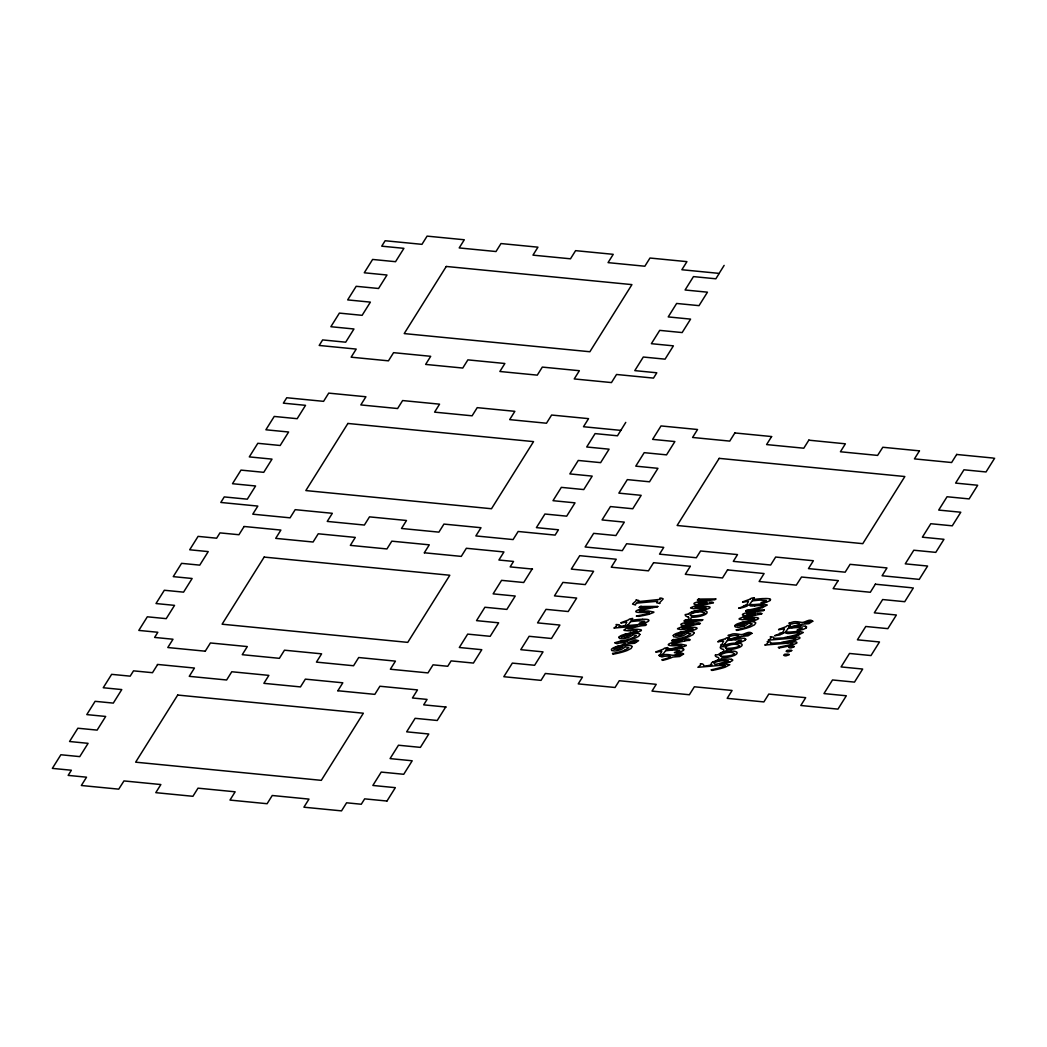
<?xml version="1.0" encoding="UTF-8"?>
<svg xmlns="http://www.w3.org/2000/svg" width="1047" height="1047" viewBox="0 0 1047 1047"><rect width="100%" height="100%" fill="white"/><g stroke="black" fill="none" stroke-linecap="round" stroke-linejoin="round"><path stroke-width="1.5" d="M745.739 639.364L745.242 640.057M749.338 633.972L744.888 634.639A55.635 20.299 1 0 0 743.658 635.176M789.216 654.467L787.868 654.113A4.227 1.544 1 0 0 787.161 654.153L786.69 654.192A3.455 1.256 1 0 1 784.884 654.166L784.085 654.82A8.978 3.272 1 0 0 783.627 655.265L784.988 655.828A10.156 3.704 1 0 0 786.349 655.749L788.941 654.82A7.473 2.722 1 0 0 789.137 654.624M702.668 619.693L688.769 619.889A5.523 2.015 1 0 1 685.654 619.745M715.716 598.936L701.817 599.054A5.523 2.015 1 0 1 698.715 598.923L698.624 598.963M764.218 609.917L750.319 610.035A5.523 2.015 1 0 1 747.205 609.904A15.587 5.68 1 0 0 745.673 611.068M684.267 621.054L685.916 621.368A14.658 5.353 1 0 0 686.335 621.355L687.015 621.316M745.804 611.082L747.466 611.527A14.658 5.353 1 0 0 747.885 611.5L748.553 611.474M720.061 655.474L720.074 655.383A8.441 3.076 1 0 1 720.14 655.108C723.752 652.674 731.513 650.815 734.628 653.825A5.13 1.872 1 0 1 734.169 654.27L731.513 655.278A16.896 6.164 1 0 1 723.281 656.312A9.096 3.311 1 0 1 720.86 656.26M685.248 614.537L685.34 615.427A5.981 2.186 1 0 0 687.002 616.578L688.115 616.919M715.258 655.029L715.35 655.919A5.981 2.186 1 0 0 717.012 657.071L718.124 657.411A7.394 2.696 1 0 1 718.726 659.283L718.53 659.531M720.284 647.007L720.375 647.897A5.981 2.186 1 0 0 722.037 649.048L723.15 649.389M639.259 607.456L641.039 607.901A17.223 6.282 1 0 0 641.628 607.888L649.991 607.469C641.235 607.888 625.661 613.306 645.135 612.416A16.124 5.889 1 0 1 649.389 612.456L648.368 613.437A20.102 7.329 1 0 1 646.627 613.895L645.816 614.092A81.352 29.682 1 0 1 644.271 614.445L636.314 616.107L639.01 616.369M671.69 640.672L673.47 641.117A17.223 6.282 1 0 0 674.059 641.104L675.564 641.039M657.804 606.435L644.533 606.462A8.023 2.932 1 0 1 640.895 606.396M778.693 629.535L778.588 629.784A44.144 16.111 1 0 1 784.491 628.841L783.143 631.668A10.836 3.952 1 0 1 781.507 633.029A9.619 3.507 1 0 0 784.478 632.624A2.316 0.851 1 0 0 784.74 632.493A6.504 2.382 1 0 0 785.76 631.55M656.024 651.954L655.919 652.202A44.144 16.111 1 0 1 661.809 651.26L660.474 654.087A10.836 3.952 1 0 1 658.838 655.448M742.663 602.064L742.572 602.274A44.144 16.111 1 0 1 748.448 601.371L747.113 604.198A10.836 3.952 1 0 1 745.477 605.559M673.326 635.529L673.705 636.759L676.427 637.165A6.361 2.316 1 0 0 678.037 637.047L682.435 635.922A19.317 7.054 1 0 0 687.054 632.912M734.876 625.687L735.256 626.917L737.978 627.31A6.361 2.316 1 0 0 739.575 627.192L743.972 626.067M700.417 623.423L698.886 622.834A13.925 5.078 1 0 0 698.009 622.9L695.522 623.122M713.465 602.601L711.855 602.012A13.925 5.078 1 0 0 711.057 602.064L709.015 602.247M761.954 613.581L760.436 612.992A13.925 5.078 1 0 0 759.546 613.058L757.073 613.267M770.749 643.041L770.291 641.929L767.176 641.732M773.785 638.186L773.327 637.073L770.212 636.877M619.026 637.204L619.405 638.434L622.14 638.84A6.361 2.316 1 0 0 623.737 638.722L628.135 637.597M157.521 664.675L152.496 672.697L133.519 670.852L130.181 676.153L111.636 674.347L103.234 687.748L121.779 689.567L113.298 703.1L95.107 701.32L86.783 714.604L105.682 716.449L97.122 730.112L77.871 728.228L69.547 741.512L88.092 743.331L79.768 756.615L60.883 754.756L52.35 768.38L71.379 770.239L68.147 775.395L86.548 777.188L81.339 785.499L118.73 789.15L123.965 780.931L160.872 784.543L155.781 792.658L192.923 796.296L198.014 788.169L235.156 791.807L229.974 800.078L267.103 803.716L272.246 795.498L308.983 799.097L303.905 807.198L341.531 810.875L346.596 802.8L361.28 804.24L364.657 798.861L386.971 801.034M243.977 526.706L238.938 534.729L219.962 532.884L216.637 538.197L198.092 536.378L189.69 549.78L208.235 551.599L199.755 565.131L181.563 563.351L173.239 576.635L192.138 578.481L183.565 592.144L164.327 590.259L156.003 603.543L174.548 605.362L166.224 618.646L147.326 616.801L138.806 630.412L157.835 632.27L154.603 637.427L173.004 639.233L167.795 647.53L205.186 651.182M205.264 651.169L210.408 642.963L247.314 646.575L242.237 654.689L279.379 658.327L284.47 650.2L321.612 653.838L316.43 662.11L353.559 665.748L358.702 657.529L395.439 661.128L390.361 669.229L427.987 672.907L433.052 664.832L447.736 666.272L451.113 660.893L473.414 663.065L481.803 649.69L459.306 647.491L467.682 634.116L490.179 636.314L498.647 622.808L476.529 620.635L484.905 607.26L506.853 609.406L515.229 596.031L493.111 593.871L501.578 580.352L523.696 582.512L532.177 568.992M337.775 690.863L342.827 682.801L305.358 679.137L300.476 686.911L263.87 683.338L268.857 675.38L231.78 671.755L226.623 679.987L189.245 676.336L194.441 668.038L157.443 664.426M424.231 552.895L429.283 544.833L391.814 541.168L386.932 548.942L350.326 545.369L355.299 537.412L318.236 533.787L313.079 542.019L275.701 538.367L280.897 530.07L243.899 526.458M387.01 800.968L395.347 787.658L372.85 785.459L381.239 772.084L403.736 774.283L412.204 760.776L390.073 758.604L398.462 745.228L420.397 747.375L428.786 733.999L406.655 731.827L415.122 718.321L437.24 720.48L445.721 706.961M620.753 430.382L583.48 426.731L588.558 418.643L551.612 415.031L546.482 423.224L509.667 419.625L514.862 411.327L477.223 407.649L472.105 415.803L434.584 412.138L439.57 404.168L402.611 400.556L397.611 408.526L360.809 404.927L365.927 396.761L328.719 393.122L323.575 401.341L286.76 397.742L283.357 403.16L305.541 405.333L297.178 418.695L274.235 416.444L265.886 429.78L288.619 432.005L280.177 445.485L257.811 443.3L249.291 456.898L272.024 459.123L263.739 472.328L241.006 470.103L232.486 483.714L255.586 485.978L247.314 499.183L224.254 496.919L220.799 502.455L257.837 506.081L252.759 514.182L290.071 517.833L295.189 509.667L332.331 513.305L327.24 521.419L364.382 525.044L369.499 516.865L406.498 520.49L401.498 528.473L438.902 532.138L443.941 524.089L481.005 527.714L475.848 535.933L513.082 539.571L518.16 531.483L555.106 535.096L558.444 529.782L536.404 527.623L544.924 514.025L566.689 516.158L575.025 502.848L552.999 500.688L561.336 487.365L583.768 489.564L592.209 476.11L569.83 473.911L578.258 460.458L600.638 462.643L609.079 449.176L586.7 446.99L595.089 433.602L617.468 435.788L625.766 422.386M724.144 265.388L719.132 273.385L681.859 269.733L686.937 261.645L649.991 258.033L644.847 266.226L608.045 262.627L613.241 254.329L575.601 250.652L570.484 258.805L532.962 255.141L537.949 247.171L500.99 243.558L495.99 251.529L459.188 247.93L464.305 239.763L427.097 236.125L421.954 244.344L385.139 240.745L381.736 246.176L403.92 248.335L395.544 261.698L372.614 259.447L364.264 272.783L386.997 275.008L378.556 288.488L356.189 286.302L347.669 299.9L370.389 302.125L362.118 315.33L339.385 313.105L330.865 326.716L353.965 328.98L345.693 342.186L322.633 339.922L319.178 345.458L356.216 349.083L351.138 357.184L388.45 360.835L393.567 352.669L430.71 356.307L425.619 364.421L462.761 368.047L467.878 359.867L504.876 363.492L499.864 371.489L537.281 375.14L542.32 367.091L579.371 370.717L574.227 378.935L611.461 382.574L616.539 374.486L653.485 378.098L656.809 372.784L634.783 370.625L643.303 357.027L665.067 359.16L673.404 345.85L651.365 343.691L659.715 330.368L682.147 332.566L690.588 319.113L668.208 316.914L676.637 303.46L699.016 305.645L707.458 292.178L685.078 289.993L693.467 276.604L715.847 278.79L719.171 273.489M653.577 562.671L648.459 570.837L611.278 567.199L616.251 559.242L579.724 555.669L571.309 569.11L593.597 571.282L585.247 584.592L562.906 582.407L554.465 595.887L576.661 598.059L568.22 611.527L546.037 609.354L537.556 622.873L559.896 625.059L551.468 638.487L529.141 636.301L520.765 649.677L543.027 651.862L534.611 665.277L512.349 663.104L503.816 676.715L541.024 680.367L545.33 673.483L582.459 677.121L578.219 683.887L615.047 687.486L619.287 680.72L656.233 684.332L651.993 691.099L689.371 694.75L694.357 686.78L732.089 690.47L727.168 698.336L763.878 701.922L768.799 694.069L805.693 697.668L800.798 705.495L837.953 709.12L846.329 695.771L823.963 693.585L832.509 679.961L854.496 682.107L862.676 669.046L841.068 666.926L849.51 653.459L870.986 655.553L879.493 641.968L857.414 639.809L865.764 626.486L887.843 628.645L896.389 615.008L874.31 612.835L882.647 599.538L904.726 601.698L913.35 587.93M734.863 432.935L729.746 441.101L692.564 437.463L697.551 429.506L661.023 425.933L652.608 439.374L674.883 441.546L666.546 454.856L644.206 452.67L635.765 466.151L657.948 468.323L649.52 481.79L627.323 479.618L618.856 493.137L641.183 495.323L632.768 508.75L610.44 506.565L602.051 519.94L624.326 522.126L615.911 535.541L593.649 533.368L585.116 546.979L622.311 550.617L626.63 543.746L663.746 547.385L659.518 554.151L696.334 557.75L700.574 550.984L737.52 554.596L733.293 561.362L770.657 565.014L775.657 557.043L813.388 560.734L808.467 568.6L845.165 572.186L850.085 564.333L886.979 567.932L882.084 575.758L919.253 579.384L927.616 566.034L905.262 563.849L913.795 550.225L935.782 552.371L943.975 539.31L922.368 537.19L930.809 523.722L952.273 525.816L960.793 512.232L938.701 510.072L947.064 496.749L969.142 498.909L977.689 485.258L955.61 483.099L963.947 469.802L986.025 471.961L994.65 458.193M628.2 624.823L630.569 621.63M690.274 566.362L685.301 574.319L722.482 577.957L727.6 569.79M771.574 436.625L766.587 444.582L803.782 448.208L808.899 440.054M663.17 653.969L665.539 650.789M725.453 638.749L719.394 640.463L717.758 641.863A44.144 16.111 1 0 1 723.621 640.986L722.273 643.826A10.836 3.952 1 0 1 720.65 645.174A9.619 3.507 1 0 0 723.608 644.782A2.316 0.851 1 0 0 723.883 644.638A6.504 2.382 1 0 0 724.904 643.696M750.28 599.12L742.794 601.829M724.982 643.709L727.351 640.515M785.852 631.55L788.221 628.357M838.124 580.666L833.137 588.623L870.319 592.262L875.436 584.095M919.41 450.93L914.437 458.887L951.618 462.525L956.736 454.359M688.285 614.183L688.35 614.079A13.716 4.999 1 0 1 701.281 610.65M621.107 622.664L628.658 619.863A5.065 1.845 1 0 1 629.692 618.999A14.985 5.471 1 0 1 632.728 618.45A10.863 3.966 1 0 0 631.537 619.497L631.014 620.308L633.618 620.007A69.324 25.298 1 0 1 640.751 619.327L642.649 619.248M656.089 651.823L663.641 649.022A5.065 1.845 1 0 1 664.675 648.158A14.985 5.471 1 0 1 667.711 647.596M778.772 629.391L786.323 626.59A5.065 1.845 1 0 1 787.344 625.726A14.985 5.471 1 0 1 790.393 625.177M714.263 662.777L717.326 661.495M636.432 603.268L635.922 603.857A20.521 7.486 1 0 0 635.634 604.25A8.101 2.958 1 0 0 635.516 605.022L632.571 604.106A23.715 8.651 1 0 1 633.5 603.085L635.464 601.358A18.715 6.832 1 0 0 636.223 600.546A3.377 1.23 1 0 0 635.987 599.892L638.814 600.494A17.053 6.217 1 0 1 637.898 601.659L659.689 599.421M695.143 607.155L708.374 603.883A78.289 28.57 1 0 1 710.023 603.556L713.19 602.889M682.094 627.991L695.326 624.719A78.289 28.57 1 0 1 696.975 624.392L699.003 624.077M770.068 600.428L770.566 599.656A2.578 0.942 1 0 0 769.676 598.949L769.493 598.897M806.111 627.899L806.609 627.127A2.578 0.942 1 0 0 805.719 626.42L805.523 626.368M700.129 623.711L699.174 624.077M761.679 613.869L760.763 614.223M685.72 619.693L685.576 619.785A15.587 5.68 1 0 0 684.136 620.91M712.667 662.044L716.567 660.578A21.529 7.853 1 0 1 727.312 659.087A7.512 2.748 1 0 1 731.631 659.348M673.404 639.495L672.593 639.953A6.478 2.356 1 0 0 671.637 640.672M640.973 606.278L640.214 606.697A6.478 2.356 1 0 0 639.207 607.443M734.3 655.409L732.481 656.076A19.055 6.949 1 0 1 721.88 657.83L720.061 660.251L716.253 660.853M632.257 638.081L636.393 635.464L632.676 634.587M624.352 644.271C628.881 642.74 619.955 642.4 617.73 643.539A4.109 1.505 1 0 1 616.67 643.617L614.654 642.779L619.431 641.405A6.308 2.303 1 0 1 620.649 641.301A5.366 1.963 1 0 1 621.669 641.274L623.345 641.392A15.797 5.759 1 0 1 626.931 641.994L628.658 642.374L635.359 639.861L638.578 640.672L634.704 643.277L627.925 643.813A44.511 16.242 1 0 1 617.625 647.138L616.814 646.575L620.374 645.606A38.124 13.912 1 0 0 624.365 644.271M624.653 650.239L628.776 647.622L625.059 646.732A19.317 7.054 1 0 1 620.465 649.729L616.12 650.868A6.361 2.316 1 0 1 614.524 650.985L611.684 650.527L611.409 649.362A14.056 5.13 1 0 1 616.212 646.771M748.108 626.564L752.23 623.947L748.526 623.057M730.152 661.783L732.429 660.631A4.162 1.518 1 0 0 732.691 660.264L732.704 660.107A2.186 0.798 1 0 0 731.918 659.492L731.565 659.401M766.548 602.104L762.635 602.928A3.18 1.165 1 0 1 761.025 602.666L766.391 600.415L759.991 600.114A86.665 31.619 1 0 0 752.296 600.886M741.721 641.719L737.795 642.557A3.18 1.165 1 0 1 736.198 642.295L741.564 640.044L735.164 639.743M615.636 648.08L614.039 648.774A4.149 1.518 1 0 0 613.66 649.127L618.358 649.153L622.716 646.837A16.713 6.099 1 0 0 616.866 647.74A13.912 5.078 1 0 0 615.636 648.08M762.373 607.587L767.281 605.009L763.289 603.844A12.747 4.646 1 0 0 761.771 603.936L756.444 604.394A29.696 10.836 1 0 1 753.029 604.616A2.277 0.825 1 0 1 751.497 604.446L750.686 605.087A9.672 3.534 1 0 0 750.084 605.663M798.403 635.058L803.324 632.48L799.332 631.302A12.747 4.646 1 0 0 797.801 631.406L792.487 631.865A29.696 10.836 1 0 1 789.058 632.087A2.277 0.825 1 0 1 787.54 631.917L786.716 632.558A9.672 3.534 1 0 0 786.127 633.134M680.799 646.653L681.898 645.75A16.124 5.889 1 0 0 677.592 645.698C658.301 646.47 673.574 641.13 682.422 640.699L676.689 640.986M795.118 640.28L799.581 638.421A4.646 1.701 1 0 0 799.882 638.003L799.895 637.924A2.67 0.968 1 0 0 798.9 637.047L773.511 638.461M792.082 645.122L796.545 643.277A4.646 1.701 1 0 0 796.846 642.845L796.859 642.766A2.67 0.968 1 0 0 795.864 641.89L770.474 643.303M681.623 626.904L677.828 628.449A3.979 1.453 1 0 0 677.527 628.894L680.681 629.561A26.842 9.789 1 0 0 682.003 629.469L689.188 628.867A17.838 6.504 1 0 1 692.015 628.71L693.219 628.998L679.11 632.624L679.817 633.252C681.44 633.566 706.62 627.899 693.075 627.284A27.693 10.104 1 0 0 689.607 627.506L683.442 628.056A11.046 4.031 1 0 1 682.395 628.121M743.174 617.049L739.522 618.489A3.979 1.453 1 0 0 739.077 619.052L742.231 619.719A26.842 9.789 1 0 0 743.553 619.628L750.725 619.026A17.838 6.504 1 0 1 753.565 618.856L754.769 619.157L740.661 622.769L741.368 623.397C742.99 623.724 768.158 618.044 754.625 617.429A27.693 10.104 1 0 0 751.157 617.665L744.98 618.201A11.046 4.031 1 0 1 743.933 618.267L756.876 614.864A78.289 28.57 1 0 1 758.525 614.55L760.554 614.223M649.192 614.183L653.629 612.469A4.031 1.466 1 0 0 653.904 612.063L648.551 611.016A44.812 16.346 1 0 0 645.109 611.055L643.656 611.082M681.623 647.412L686.06 645.698A4.031 1.466 1 0 0 686.335 645.292L680.982 644.232A44.812 16.346 1 0 0 677.54 644.271L676.087 644.311A20.05 7.316 1 0 1 672.619 644.324M715.795 664.4L715.245 664.531A7.996 2.919 1 0 1 714.093 662.764M716.017 664.348L728.516 661.05L725.623 660.578A18.676 6.819 1 0 0 717.3 661.482M639.364 623.436L644.782 621.251L638.369 620.858A86.665 31.619 1 0 0 630.674 621.63M652.072 607.784L639.272 610.781L640.188 611.082A20.05 7.316 1 0 0 643.656 611.068M684.502 641L671.703 644.01L672.619 644.298M637.021 625.936L626.957 627.899L623.842 630.072A1.832 0.667 1 0 0 624.457 630.425L627.506 630.752A22.982 8.389 1 0 0 630.451 630.739M752.152 600.899L749.809 604.08A6.504 2.382 1 0 1 748.775 605.035A2.316 0.851 1 0 1 748.396 605.127A9.619 3.507 1 0 1 745.451 605.519M636.419 626.001L629.391 626.721M629.025 626.76L613.869 628.056A20.914 7.63 1 0 0 616.5 625.923M706.62 603.674L698.31 604.407A35.232 12.852 1 0 1 696.399 604.538L696.176 604.551A6.766 2.474 1 0 1 695.077 604.564C689.266 602.614 706.228 600.324 707.968 600.062L699.396 600.52A14.658 5.353 1 0 1 698.964 600.533L697.315 600.101A15.587 5.68 1 0 1 698.689 598.976M698.506 607.051L702.655 606.671A27.693 10.104 1 0 1 706.123 606.435C719.669 607.09 694.501 612.717 692.878 612.416L692.172 611.788L706.28 608.176L705.076 607.888A17.838 6.504 1 0 0 702.249 608.058L695.064 608.647A26.842 9.789 1 0 1 693.742 608.739L690.588 608.071A3.979 1.453 1 0 1 690.876 607.613L694.671 606.069A50.177 18.309 1 0 1 706.66 603.7M693.572 624.496L685.262 625.242A35.232 12.852 1 0 1 683.351 625.373L683.115 625.386A6.766 2.474 1 0 1 682.029 625.399C676.113 623.541 693.062 621.133 694.92 620.884L688.285 621.251M697.904 607.103L696.491 607.221A11.046 4.031 1 0 1 695.444 607.286L695.273 607.286M636.589 603.111L657.738 601.253L656.731 602.548A13.454 4.908 1 0 0 656.6 602.784L659.754 603.452M754.743 605.86L760.868 605.31A12.446 4.541 1 0 1 762.164 605.218L763.8 605.598L760.174 607.221A75.868 27.68 1 0 1 748.526 610.008L749.351 610.65M703.087 602.758L707.288 602.405M755.777 613.385L748.605 613.987A17.158 6.256 1 0 1 747.414 614.066L746.707 613.856L757.871 611.409A80.239 29.277 1 0 1 759.625 611.108L762.268 610.767A1.858 0.681 1 0 1 763.067 610.833A6.452 2.356 1 0 0 764.336 609.93M690.025 623.593L694.357 623.227M702.616 602.797L700.103 603.007A17.158 6.256 1 0 1 698.925 603.072L698.205 602.876L709.369 600.428A80.239 29.277 1 0 1 711.135 600.127L713.766 599.787A1.858 0.681 1 0 1 714.578 599.852A6.452 2.356 1 0 0 715.847 598.949M711.79 664.845C699.396 667.397 706.202 665.866 702.419 663.903A11.53 4.201 1 0 0 700.456 663.785L700.456 663.785M765.108 645.017L788.731 643.107A15.496 5.654 1 0 1 791.048 642.989M688.337 623.737L687.054 623.829A17.158 6.256 1 0 1 685.877 623.907L685.157 623.698L696.32 621.251A80.239 29.277 1 0 1 698.074 620.963L700.718 620.609A1.858 0.681 1 0 1 701.529 620.688A6.452 2.356 1 0 0 702.786 619.785M791.768 638.264L768.145 640.175A10.562 3.861 1 0 0 770.618 636.864M798.416 626.08L800.301 625.975M749.142 611.448L756.471 611.042C754.717 611.291 737.755 613.607 743.579 615.557A6.766 2.474 1 0 0 744.666 615.531L744.901 615.518A35.232 12.852 1 0 0 746.812 615.387L755.123 614.654A50.177 18.309 1 0 0 743.108 617.023M641.013 623.672L644.939 622.834A17.406 6.347 1 0 0 648.538 621.185L648.944 620.387A2.578 0.942 1 0 0 648.067 619.693L647.871 619.641M798.665 630.399L802.591 629.561A17.406 6.347 1 0 0 806.19 627.912M677.631 648.407L675.747 648.499A69.324 25.298 1 0 0 668.614 649.166L665.997 649.467L666.52 648.643A10.863 3.966 1 0 1 667.685 647.57M630.451 630.739L637.283 630.935L635.699 631.668A61.367 22.393 1 0 1 626.839 633.919L624.928 634.364L625.596 634.979A61.092 22.288 1 0 0 637.401 632.336L641.104 630.752A3.625 1.322 1 0 0 641.353 630.451L641.34 630.032A1.858 0.681 1 0 0 640.725 629.666L637.073 629.286A29.578 10.784 1 0 0 633.71 629.312L627.873 628.985L639.743 626.093A85.435 31.174 1 0 1 641.589 625.779L645.24 625.491A5.601 2.042 1 0 0 646.457 624.562L645.502 624.025M686.976 632.912L690.693 633.788L686.557 636.406A55.308 20.181 1 0 1 674.451 639.652L675.236 640.319M749.77 621.617L753.33 621.826A3.808 1.387 1 0 1 755.777 622.913L754.521 624.81L750.529 626.813A49.798 18.179 1 0 1 736.761 630.451L736.067 629.849A55.308 20.181 1 0 0 748.212 626.603M726.683 649.755L726.893 649.755A19.055 6.949 1 0 0 737.428 648.028L739.326 647.399A12.459 4.541 1 0 0 742.061 645.41L742.101 644.586A4.646 1.701 1 0 0 738.946 643.159L736.303 642.989M723.163 665.29L725.296 665.617L722.05 667.018A68.644 25.049 1 0 1 711.096 669.844L711.908 670.446A63.88 23.309 1 0 0 725.008 667.24L729.811 664.74L724.616 663.903A29.29 10.692 1 0 0 719.983 664.151M701.268 610.519L703.911 610.689A4.646 1.701 1 0 1 707.118 612.115L706.974 612.927A12.459 4.541 1 0 1 704.265 614.916L702.485 615.584A19.055 6.949 1 0 1 691.884 617.337M731.277 651.012L733.921 651.182A4.646 1.701 1 0 1 737.114 652.608L736.983 653.42A12.459 4.541 1 0 1 734.261 655.409M791.061 643.015L792.788 643.395L791.166 644.402A16.425 5.994 1 0 1 789.386 644.926L778.314 647.36L779.217 647.936M919.488 450.864L882.817 447.265L877.595 455.406L840.414 451.767L845.387 443.81L808.821 440.172M956.67 454.477L993.341 458.062M734.968 432.961L771.652 436.56M838.189 580.601L801.518 577.015L796.296 585.142L759.114 581.504L764.101 573.547L727.534 569.908M875.371 584.213L912.042 587.799M653.668 562.697L690.353 566.296M424.558 552.803L461.269 556.389L466.36 548.275L503.947 551.952L498.896 560.014L513.54 561.441L510.138 566.885L532.53 569.071M338.102 690.771L374.826 694.357L379.904 686.243L417.491 689.908L412.439 697.983L427.084 699.409L423.682 704.853L446.074 707.039M721.278 652.831L725.322 652.098L726.579 649.821M744.666 638.526L744.849 638.578A2.578 0.942 1 0 1 745.752 639.272M682.853 648.787L683.037 648.839A2.578 0.942 1 0 1 683.94 649.546L683.56 650.213A17.406 6.347 1 0 1 679.843 651.967L675.996 652.831A3.18 1.165 1 0 1 674.386 652.569L679.752 650.305L673.352 650.004A86.665 31.619 1 0 0 665.656 650.789M782.253 643.094L781.35 642.505L792.435 640.083A16.425 5.994 1 0 0 794.215 639.56L795.838 638.552L794.097 638.16A15.496 5.654 1 0 0 791.768 638.264M785.381 638.12L784.622 637.518A75.868 27.68 1 0 0 796.283 634.718L799.843 633.003L798.207 632.689A12.446 4.541 1 0 0 796.898 632.781L790.786 633.33A21.516 7.853 1 0 1 787.815 633.527L786.192 633.147M620.936 641.994L620.217 641.366A55.308 20.181 1 0 0 632.362 638.12M612.6 653.511L613.32 654.139M700.522 663.85L700.404 665.251L697.904 667.292L717.522 665.617A33.583 12.25 1 0 1 723.163 665.277M691.491 617.272L690.287 619.628L686.256 620.361A15.339 5.601 1 0 0 688.586 619.052L688.73 618.79A7.394 2.696 1 0 0 688.167 616.919M694.174 632.768L692.983 634.652L688.978 636.668A49.798 18.179 1 0 1 675.21 640.293M639.874 634.443L638.683 636.327L634.691 638.343A49.798 18.179 1 0 1 620.91 641.968M750.162 605.676L751.785 606.056A21.516 7.853 1 0 0 754.743 605.86M798.508 635.097A74.965 27.353 1 0 1 785.315 638.068M792.16 645.161A77.557 28.295 1 0 1 779.151 647.897M767.582 641.706A10.562 3.861 1 0 1 764.964 644.965M795.197 640.319A77.557 28.295 1 0 1 782.188 643.041M774.701 635.647A29.774 10.863 1 0 0 779.91 633.448L779.871 633.121A8.991 3.285 1 0 1 782.436 632.885L783.431 633.134L782.436 633.762A34.407 12.551 1 0 1 780.002 634.652M780.041 634.665A13.768 5.026 1 0 1 774.806 635.686M798.652 630.438A3.18 1.165 1 0 1 797.068 630.137L802.421 627.886L796.021 627.585A86.665 31.619 1 0 0 788.326 628.357M800.353 626.054A7.813 2.853 1 0 1 805.627 626.289M798.416 626.054A69.324 25.298 1 0 0 791.283 626.747L788.679 627.048L789.189 626.224A10.863 3.966 1 0 1 790.354 625.151M730.243 661.809A34.381 12.538 1 0 1 719.943 664.112M711.672 664.858A8.363 3.049 1 0 1 712.758 662.07M720.061 655.474A4.554 1.662 1 0 1 720.873 656.26M718.491 654.584A13.716 4.999 1 0 1 731.29 651.142M715.559 655.121A3.285 1.191 1 0 1 718.137 654.728M718.595 659.545A15.339 5.601 1 0 1 716.213 660.827M725.898 648.237A4.554 1.662 1 0 0 725.087 647.452L725.1 647.36A8.441 3.076 1 0 1 725.165 647.085C728.777 644.651 736.538 642.793 739.653 645.816A5.13 1.872 1 0 1 739.195 646.248L736.538 647.255A16.896 6.164 1 0 1 728.306 648.302A9.096 3.311 1 0 1 725.885 648.237M723.516 646.562A13.716 4.999 1 0 1 736.316 643.12M720.585 647.098A3.285 1.191 1 0 1 723.163 646.706M723.202 649.389A7.394 2.696 1 0 1 723.752 651.26L723.556 651.509A15.339 5.601 1 0 1 721.239 652.805M745.32 640.07A17.406 6.347 1 0 1 741.656 641.693M744.77 638.434A7.813 2.853 1 0 0 739.496 638.212L737.559 638.225A69.324 25.298 1 0 0 730.426 638.906L727.809 639.193L728.319 638.369A10.863 3.966 1 0 1 729.497 637.309A14.985 5.471 1 0 0 726.513 637.885A5.065 1.845 1 0 0 725.545 638.749M727.456 640.515A86.665 31.619 1 0 1 735.151 639.73M749.403 633.985A4.594 1.675 1 0 1 743.71 635.11M748.605 623.07A19.317 7.054 1 0 1 743.92 626.054M749.757 621.578A17.904 6.531 1 0 0 739.653 623.083A14.056 5.13 1 0 0 734.732 625.661M738.659 608.176A29.774 10.863 1 0 0 743.88 605.977L743.841 605.65A8.991 3.285 1 0 1 746.406 605.415L747.401 605.663L746.406 606.292A34.407 12.551 1 0 1 743.959 607.181A13.768 5.026 1 0 1 738.776 608.215M762.465 607.626A74.965 27.353 1 0 1 749.272 610.597M770.147 600.441A17.406 6.347 1 0 1 766.483 602.064M769.597 598.819A7.813 2.853 1 0 0 764.323 598.583L762.386 598.609A69.324 25.298 1 0 0 755.253 599.277L752.636 599.578L753.159 598.753A10.863 3.966 1 0 1 754.324 597.68M754.35 597.706A14.985 5.471 1 0 0 751.34 598.256A5.065 1.845 1 0 0 750.372 599.133M677.684 648.473A7.813 2.853 1 0 1 682.958 648.708M658.812 655.409A9.619 3.507 1 0 0 661.809 655.042A2.316 0.851 1 0 0 662.07 654.912A6.504 2.382 1 0 0 663.091 653.969M680.799 646.653A20.102 7.329 1 0 1 679.058 647.125L678.247 647.321A81.352 29.682 1 0 1 676.702 647.661L668.745 649.323L671.441 649.585A87.516 31.933 1 0 0 681.676 647.439M684.987 640.934A17.786 6.491 1 0 1 687.892 640.424L688.193 640.424A3.298 1.204 1 0 1 689.266 640.463A9.201 3.363 1 0 0 690.235 639.743L688.677 639.063L676.964 639.678A8.023 2.932 1 0 1 673.326 639.625M694.226 632.768A3.808 1.387 1 0 0 691.779 631.668L688.219 631.459A17.904 6.531 1 0 0 678.116 632.938A14.056 5.13 1 0 0 673.182 635.516M681.558 626.865A50.177 18.309 1 0 1 693.611 624.536M685.563 614.628A3.285 1.191 1 0 1 688.128 614.236M624.745 650.279A55.308 20.181 1 0 1 612.534 653.472M613.293 654.126A49.798 18.179 1 0 0 627.127 650.514L631.066 648.486L632.257 646.588A3.808 1.387 1 0 0 629.875 645.502L626.302 645.292A17.904 6.531 1 0 0 616.199 646.758M630.359 642.636A55.635 20.299 1 0 1 631.603 642.086L636.039 641.431A4.594 1.675 1 0 1 630.425 642.557M632.768 634.587A19.317 7.054 1 0 1 628.082 637.571M639.926 634.443A3.808 1.387 1 0 0 637.479 633.343L633.919 633.134A17.904 6.531 1 0 0 623.816 634.613A14.056 5.13 1 0 0 618.895 637.191M645.502 624.025A2.67 0.982 1 0 0 644.978 624.038L644.127 624.091A40.231 14.684 1 0 0 643.146 624.169L618.908 626.355A4.751 1.728 1 0 0 619.732 625.674L619.222 624.758L616.081 624.522A6.177 2.251 1 0 1 616.461 625.91M641 623.698A3.18 1.165 1 0 1 639.403 623.41M642.701 619.327A7.813 2.853 1 0 1 647.975 619.562M620.91 623.044A44.144 16.111 1 0 1 626.826 622.114L625.491 624.941A10.836 3.952 1 0 1 623.855 626.289A9.619 3.507 1 0 0 626.826 625.897M627.088 625.766A2.316 0.851 1 0 1 626.773 625.87M628.108 624.823A6.504 2.382 1 0 1 627.153 625.779M649.245 614.223A87.516 31.933 1 0 1 638.971 616.343M652.556 607.705A17.786 6.491 1 0 1 655.461 607.208L655.762 607.208A3.298 1.204 1 0 1 656.835 607.247A9.201 3.363 1 0 0 657.804 606.527M659.61 603.452A13.559 4.947 1 0 1 660.435 601.842L663.209 598.897L661.704 598.19A10.706 3.9 1 0 0 659.793 598.151A5.366 1.963 1 0 1 659.99 599.12A11.229 4.096 1 0 1 659.689 599.421M683.56 654.035L679.66 656.508L672.881 657.045A44.511 16.242 1 0 1 662.581 660.369L661.769 659.806L665.342 658.838A38.124 13.912 1 0 0 669.321 657.503C673.81 655.959 664.91 655.631 662.686 656.77A4.109 1.505 1 0 1 661.625 656.849L659.623 656.011L664.387 654.637A6.308 2.303 1 0 1 665.617 654.519A5.366 1.963 1 0 1 666.625 654.506L668.3 654.611A15.797 5.759 1 0 1 671.886 655.213C675.433 656.207 680.275 650.776 683.56 654.035M751.903 633.356L747.99 635.817L741.224 636.367A44.511 16.242 1 0 1 730.924 639.691L730.099 639.115L733.672 638.147A38.124 13.912 1 0 0 737.651 636.825C742.153 635.267 733.24 634.953 731.028 636.092A4.109 1.505 1 0 1 729.968 636.17L728.031 635.424L732.73 633.945A6.308 2.303 1 0 1 733.947 633.841A5.366 1.963 1 0 1 734.968 633.828L736.643 633.932A15.797 5.759 1 0 1 740.229 634.534C743.763 635.516 748.618 630.098 751.903 633.356M812.76 621.198L808.86 623.672L802.081 624.208A44.511 16.242 1 0 1 791.794 627.533L790.969 626.97L794.542 625.988A38.124 13.912 1 0 0 798.521 624.666C803.01 623.109 794.11 622.795 791.885 623.933A4.109 1.505 1 0 1 790.825 624.012L788.823 623.161L793.587 621.787A6.308 2.303 1 0 1 794.817 621.682A5.366 1.963 1 0 1 795.825 621.669L797.5 621.774A15.797 5.759 1 0 1 801.086 622.376C804.633 623.358 809.475 617.939 812.76 621.198M681.021 654.545L681.008 654.65A4.594 1.675 1 0 1 675.38 655.788A55.635 20.299 1 0 1 676.558 655.317L681.021 654.545M810.221 621.696L810.221 621.761A4.594 1.675 1 0 1 804.58 622.952A55.635 20.299 1 0 1 805.758 622.481L810.221 621.696M704.723 613.032L704.67 613.267A5.13 1.872 1 0 1 704.16 613.778L701.516 614.785A16.896 6.164 1 0 1 693.284 615.832A9.096 3.311 1 0 1 690.85 615.767A4.554 1.662 1 0 0 690.052 614.982L690.065 614.89A8.441 3.076 1 0 1 690.13 614.615C694.004 612.05 700.613 610.702 704.723 613.032M791.689 650.462L791.676 650.567A7.473 2.722 1 0 1 791.414 650.868L788.823 651.797A10.156 3.704 1 0 1 787.475 651.875L786.114 651.326A8.978 3.272 1 0 1 786.519 650.907L787.344 650.226A3.455 1.256 1 0 0 789.163 650.239L789.634 650.2A4.227 1.544 1 0 1 790.341 650.161L791.689 650.462M794.163 646.509L794.149 646.627A7.473 2.722 1 0 1 793.888 646.915L791.296 647.844A10.156 3.704 1 0 1 789.948 647.923L788.587 647.373A8.978 3.272 1 0 1 788.993 646.967L789.818 646.274A3.455 1.256 1 0 0 791.65 646.287L792.108 646.248A4.227 1.544 1 0 1 792.815 646.208L794.163 646.509M621.251 637.047L625.975 637.008L630.333 634.678A16.713 6.099 1 0 0 624.483 635.581A13.912 5.078 1 0 0 623.24 635.922L621.643 636.628A4.149 1.518 1 0 0 621.277 636.982L621.251 637.047M675.537 635.372L680.275 635.333L684.633 633.003A16.713 6.099 1 0 0 678.783 633.919A13.912 5.078 1 0 0 677.54 634.246L675.943 634.953A4.149 1.518 1 0 0 675.577 635.307L675.537 635.372M737.088 625.517L741.826 625.491L746.171 623.161A16.713 6.099 1 0 0 740.334 624.064A13.912 5.078 1 0 0 739.09 624.405L737.494 625.098A4.149 1.518 1 0 0 737.127 625.452L737.088 625.517M177.702 695.051L135.639 762.177L321.298 780.342L363.361 713.216L177.702 695.051M264.158 557.083L222.095 624.208L407.754 642.374L449.817 575.248L264.158 557.083M347.892 423.459L305.829 490.572L491.488 508.737L533.551 441.612L347.892 423.459M446.271 266.462L404.207 333.587L589.867 351.74L631.93 284.614L446.271 266.462M719.184 458.364L677.121 525.489L862.78 543.655L904.844 476.529L719.184 458.364"/></g></svg>
